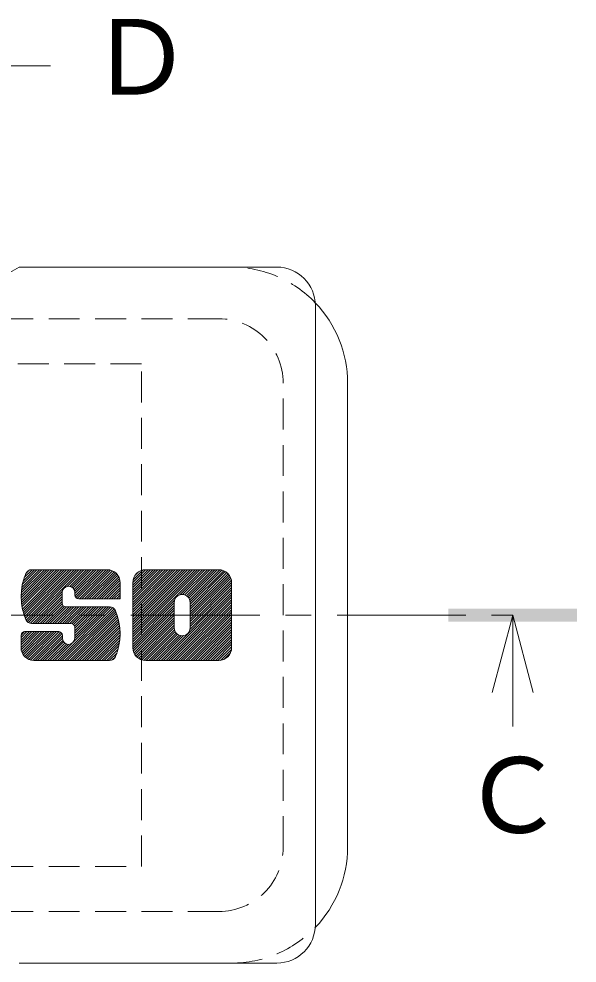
# Model space of a CAD drawing. Units: millimetres on the paper, enlarged 10 times, with parts at other scales. Extents: x -1478 to 1831, y -1939 to 1575.
# Drawn here: x 826.7 to 1043.4, y 1113.7 to 1480 of the extents above; entities that cross this region are included whole.
import ezdxf
from ezdxf.enums import TextEntityAlignment as Align

# ---------------------------------------------------------------- set-up
doc = ezdxf.new("R2010")
doc.units = ezdxf.units.MM
doc.header["$LTSCALE"] = 10
doc.linetypes.add('CHAIN1', pattern=[8, 5, -1, 1, -1])
doc.linetypes.add('DASHED1', pattern=[1.8, 1.2, -0.6])
for name, color, linetype, lineweight in [('D-5', 7, 'Continuous', 9), ('D-7', 6, 'Continuous', 9), ('D-8', 4, 'Continuous', 9)]:
    doc.layers.add(name, color=color, linetype=linetype, lineweight=lineweight)
doc.styles.add('ＭＳ ゴシック', font='')
doc.styles.get('ＭＳ ゴシック').set_extended_font_data('MS Gothic')

msp = doc.modelspace()

# ---------------------------------------------------------------- linework, layer by layer
at = {"layer": 'D-5', "color": 4}
for p, q in [((784.29, 1461.79), (838.98, 1461.79)), ((1018.38, 1248.69), (1010.38, 1218.69)), ((1018.38, 1248.69), (1018.38, 1205.44)), ((1018.38, 1248.69), (1026.38, 1218.69))]:
    msp.add_line(p, q, dxfattribs=at)
at = {"layer": 'D-5', "color": 4, "linetype": 'CHAIN1'}
msp.add_line((550.19, 1248.69), (1018.38, 1248.69), dxfattribs=at)
at = {"layer": 'D-5', "color": 4}
msp.add_solid([(993.38, 1246.19), (1043.38, 1246.19), (993.38, 1251.19), (1043.38, 1251.19)], dxfattribs=at)
at = {"layer": 'D-7'}
for p, q in [((809.29, 1373.69), (826.79, 1383.69)), ((926.79, 1383.69), (826.79, 1383.69)), ((941.79, 1128.69), (941.79, 1368.69)), ((954.28, 1158.68), (954.28, 1338.69)), ((827.55, 1256.29), (837.56, 1266.3)), ((827.55, 1255.34), (838.52, 1266.3)), ((827.59, 1257.29), (836.6, 1266.3)), ((827.59, 1254.42), (839.48, 1266.3)), ((827.67, 1253.54), (840.44, 1266.3)), ((827.68, 1258.34), (835.64, 1266.3)), ((827.77, 1252.68), (841.39, 1266.3)), ((827.82, 1259.44), (834.68, 1266.3)), ((827.9, 1251.86), (842.35, 1266.3)), ((828.04, 1260.62), (833.73, 1266.3)), ((828.06, 1251.05), (843.31, 1266.3)), ((828.24, 1250.28), (844.27, 1266.3)), ((828.35, 1261.89), (832.77, 1266.3)), ((828.45, 1249.52), (845.23, 1266.3)), ((828.68, 1248.79), (846.19, 1266.3)), ((828.77, 1263.27), (831.81, 1266.3)), ((828.92, 1248.08), (847.15, 1266.3)), ((829.19, 1247.39), (848.11, 1266.3)), ((829.37, 1264.82), (830.63, 1266.08)), ((829.48, 1246.72), (849.06, 1266.3)), ((829.9, 1246.18), (850.02, 1266.3)), ((830.45, 1245.78), (850.98, 1266.3)), ((860.98, 1266.3), (831.66, 1266.3)), ((845.44, 1259.81), (851.94, 1266.3)), ((846.42, 1259.82), (852.9, 1266.3)), ((847.13, 1259.57), (853.86, 1266.3)), ((847.68, 1259.17), (854.82, 1266.3)), ((848.11, 1258.64), (855.77, 1266.3)), ((848.38, 1257.95), (856.73, 1266.3)), ((848.45, 1257.06), (857.69, 1266.3)), ((848.49, 1256.15), (858.65, 1266.3)), ((848.81, 1255.51), (859.61, 1266.3)), ((849.36, 1255.1), (860.57, 1266.3)), ((850.2, 1254.98), (861.5, 1266.28)), ((851.16, 1254.98), (862.31, 1266.13)), ((852.12, 1254.98), (863.02, 1265.88)), ((853.08, 1254.98), (863.64, 1265.54)), ((854.03, 1254.98), (864.2, 1265.14)), ((854.99, 1254.98), (864.69, 1264.68)), ((855.95, 1254.98), (865.12, 1264.14)), ((870.9, 1261.3), (875.91, 1266.3)), ((870.9, 1260.34), (876.87, 1266.3)), ((870.9, 1259.38), (877.82, 1266.3)), ((870.9, 1258.42), (878.78, 1266.3)), ((870.9, 1257.46), (879.74, 1266.3)), ((870.9, 1256.5), (880.7, 1266.3)), ((870.9, 1255.55), (881.66, 1266.3)), ((870.9, 1254.59), (882.62, 1266.3)), ((870.9, 1253.63), (883.58, 1266.3)), ((870.9, 1252.67), (884.53, 1266.3)), ((870.9, 1251.71), (885.49, 1266.3)), ((870.9, 1250.75), (886.45, 1266.3)), ((870.9, 1249.79), (887.41, 1266.3)), ((870.9, 1248.84), (888.37, 1266.3)), ((870.9, 1247.88), (889.33, 1266.3)), ((870.9, 1246.92), (890.29, 1266.3)), ((870.9, 1245.96), (891.25, 1266.3)), ((870.9, 1245), (892.2, 1266.3)), ((870.9, 1244.04), (893.16, 1266.3)), ((870.9, 1243.08), (894.12, 1266.3)), ((870.9, 1242.13), (895.08, 1266.3)), ((870.9, 1241.17), (896.04, 1266.3)), ((870.9, 1240.21), (897, 1266.3)), ((870.9, 1239.25), (897.96, 1266.3)), ((871.02, 1262.38), (874.82, 1266.18)), ((871.74, 1264.06), (873.15, 1265.46)), ((904.25, 1266.3), (875.93, 1266.3)), ((889.16, 1256.55), (898.91, 1266.3)), ((890.26, 1256.69), (899.87, 1266.3)), ((891.06, 1256.54), (900.83, 1266.3)), ((891.72, 1256.23), (901.79, 1266.3)), ((892.25, 1255.81), (902.75, 1266.3)), ((892.68, 1255.28), (903.71, 1266.3)), ((893, 1254.64), (904.65, 1266.29)), ((893.17, 1253.85), (905.47, 1266.15)), ((893.18, 1252.9), (906.19, 1265.92)), ((893.18, 1251.94), (906.83, 1265.59)), ((893.18, 1250.98), (907.4, 1265.2)), ((893.18, 1250.02), (907.9, 1264.74)), ((893.18, 1249.06), (908.33, 1264.22)), ((856.91, 1254.98), (865.47, 1263.54)), ((857.87, 1254.98), (865.76, 1262.87)), ((858.83, 1254.98), (865.95, 1262.1)), ((859.79, 1254.98), (866.02, 1261.21)), ((860.75, 1254.98), (866.02, 1260.25)), ((866.02, 1261.27), (866.02, 1254.98)), ((870.9, 1236.1), (870.9, 1261.27)), ((893.18, 1248.11), (908.7, 1263.63)), ((893.18, 1247.15), (908.99, 1262.96)), ((893.18, 1246.19), (909.2, 1262.21)), ((893.18, 1245.23), (909.29, 1261.34)), ((893.18, 1244.27), (909.29, 1260.38)), ((909.29, 1261.27), (909.29, 1236.1)), ((831.15, 1245.52), (843.54, 1257.9)), ((832.06, 1245.47), (843.48, 1256.89)), ((843.48, 1253.4), (843.48, 1257.38)), ((848.45, 1256.49), (848.45, 1257.38)), ((861.7, 1254.98), (866.02, 1259.29)), ((862.66, 1254.98), (866.02, 1258.33)), ((863.62, 1254.98), (866.02, 1257.37)), ((881.89, 1231.07), (909.29, 1258.46)), ((882.85, 1231.07), (909.29, 1257.5)), ((883.81, 1231.07), (909.29, 1256.54)), ((893.14, 1243.27), (909.29, 1259.42)), ((833.02, 1245.47), (843.48, 1255.93)), ((833.98, 1245.47), (843.48, 1254.97)), ((834.94, 1245.47), (843.48, 1254.01)), ((835.9, 1245.47), (843.52, 1253.09)), ((849.96, 1254.98), (866.02, 1254.98)), ((864.58, 1254.98), (866.02, 1256.41)), ((865.54, 1254.98), (866.02, 1255.46)), ((870.9, 1238.29), (887.15, 1254.54)), ((870.9, 1237.33), (887.01, 1253.44)), ((884.77, 1231.07), (909.29, 1255.59)), ((885.72, 1231.07), (909.29, 1254.63)), ((886.68, 1231.07), (909.29, 1253.67)), ((887.01, 1243.76), (887.01, 1253.61)), ((893.18, 1243.76), (893.18, 1253.61)), ((836.85, 1245.47), (843.83, 1252.44)), ((837.81, 1245.47), (844.37, 1252.03)), ((838.77, 1245.47), (845.2, 1251.89)), ((839.73, 1245.47), (846.16, 1251.89)), ((840.69, 1245.47), (847.12, 1251.89)), ((841.63, 1231.07), (862.4, 1251.84)), ((841.65, 1245.47), (848.07, 1251.89)), ((842.58, 1231.07), (863.11, 1251.59)), ((842.61, 1245.47), (849.03, 1251.89)), ((843.54, 1231.07), (863.66, 1251.18)), ((843.57, 1245.47), (849.99, 1251.89)), ((844.5, 1231.07), (864.08, 1250.64)), ((844.52, 1245.47), (850.95, 1251.89)), ((844.99, 1251.89), (861.9, 1251.89)), ((845.46, 1231.07), (864.37, 1249.98)), ((845.48, 1245.47), (851.91, 1251.89)), ((846.42, 1231.07), (864.64, 1249.29)), ((846.44, 1245.47), (852.87, 1251.89)), ((847.33, 1245.39), (853.83, 1251.89)), ((847.88, 1238.28), (861.5, 1251.89)), ((847.92, 1245.03), (854.78, 1251.89)), ((848.29, 1244.44), (855.74, 1251.89)), ((848.37, 1243.56), (856.7, 1251.89)), ((848.37, 1242.6), (857.66, 1251.89)), ((848.37, 1241.64), (858.62, 1251.89)), ((848.37, 1240.68), (859.58, 1251.89)), ((848.37, 1239.72), (860.54, 1251.89)), ((870.9, 1236.37), (887.01, 1252.48)), ((870.94, 1235.46), (887.01, 1251.52)), ((871.11, 1234.66), (887.01, 1250.56)), ((871.37, 1233.97), (887.01, 1249.61)), ((887.64, 1231.07), (909.29, 1252.71)), ((888.6, 1231.07), (909.29, 1251.75)), ((889.56, 1231.07), (909.29, 1250.79)), ((890.52, 1231.07), (909.29, 1249.83)), ((846.86, 1245.47), (831.66, 1245.47)), ((847.38, 1231.07), (864.89, 1248.57)), ((848.34, 1231.07), (865.11, 1247.84)), ((849.3, 1231.07), (865.32, 1247.09)), ((850.25, 1231.07), (865.5, 1246.31)), ((851.21, 1231.07), (865.66, 1245.51)), ((871.71, 1233.35), (887.01, 1248.65)), ((872.13, 1232.81), (887.01, 1247.69)), ((872.6, 1232.32), (887.01, 1246.73)), ((873.15, 1231.91), (887.01, 1245.77)), ((891.48, 1231.07), (909.29, 1248.87)), ((892.44, 1231.07), (909.29, 1247.92)), ((893.39, 1231.07), (909.29, 1246.96)), ((894.35, 1231.07), (909.29, 1246)), ((827.55, 1239.99), (829.85, 1242.3)), ((827.55, 1239.03), (830.81, 1242.3)), ((827.55, 1238.08), (831.77, 1242.3)), ((827.55, 1237.12), (832.73, 1242.3)), ((827.55, 1236.16), (833.68, 1242.3)), ((827.56, 1240.96), (828.88, 1242.29)), ((827.61, 1235.27), (834.64, 1242.3)), ((827.81, 1234.5), (835.6, 1242.3)), ((828.09, 1233.82), (836.56, 1242.3)), ((828.45, 1233.22), (837.52, 1242.3)), ((828.87, 1232.69), (838.48, 1242.3)), ((829.06, 1242.3), (842.06, 1242.3)), ((829.36, 1232.23), (839.44, 1242.3)), ((829.92, 1231.82), (840.39, 1242.3)), ((830.55, 1231.49), (841.35, 1242.3)), ((831.26, 1231.24), (842.29, 1242.28)), ((832.07, 1231.09), (842.97, 1241.99)), ((848.37, 1243.96), (848.37, 1239.73)), ((852.17, 1231.07), (865.79, 1244.68)), ((853.13, 1231.07), (865.89, 1243.83)), ((854.09, 1231.07), (865.97, 1242.95)), ((855.05, 1231.07), (866.01, 1242.03)), ((873.76, 1231.56), (887.01, 1244.81)), ((874.45, 1231.29), (887.01, 1243.85)), ((875.23, 1231.12), (887.11, 1242.99)), ((876.14, 1231.07), (887.38, 1242.3)), ((895.31, 1231.07), (909.29, 1245.04)), ((896.27, 1231.07), (909.29, 1244.08)), ((897.23, 1231.07), (909.29, 1243.12)), ((898.19, 1231.07), (909.29, 1242.16)), ((827.55, 1240.79), (827.55, 1236.1)), ((833, 1231.07), (843.4, 1241.47)), ((833.96, 1231.07), (843.57, 1240.68)), ((834.92, 1231.07), (843.57, 1239.72)), ((835.87, 1231.07), (843.71, 1238.9)), ((836.83, 1231.07), (844.05, 1238.28)), ((843.57, 1240.79), (843.57, 1239.73)), ((856.01, 1231.07), (866.01, 1241.07)), ((856.96, 1231.07), (865.97, 1240.07)), ((857.92, 1231.07), (865.88, 1239.03)), ((877.1, 1231.07), (887.77, 1241.74)), ((878.06, 1231.07), (888.27, 1241.28)), ((879.01, 1231.07), (888.88, 1240.93)), ((879.97, 1231.07), (889.62, 1240.71)), ((880.93, 1231.07), (890.58, 1240.72)), ((899.15, 1231.07), (909.29, 1241.21)), ((900.1, 1231.07), (909.29, 1240.25)), ((901.06, 1231.07), (909.29, 1239.29)), ((902.02, 1231.07), (909.29, 1238.33)), ((837.79, 1231.07), (844.53, 1237.8)), ((838.75, 1231.07), (845.15, 1237.47)), ((839.71, 1231.07), (845.97, 1237.33)), ((840.67, 1231.07), (847.42, 1237.82)), ((858.88, 1231.07), (865.74, 1237.92)), ((859.84, 1231.07), (865.52, 1236.74)), ((860.8, 1231.07), (865.21, 1235.48)), ((902.98, 1231.07), (909.29, 1237.37)), ((903.94, 1231.07), (909.29, 1236.41)), ((904.95, 1231.11), (909.24, 1235.41)), ((861.9, 1231.07), (832.58, 1231.07)), ((861.76, 1231.07), (864.79, 1234.1)), ((862.94, 1231.29), (864.19, 1232.54)), ((904.25, 1231.07), (875.93, 1231.07)), ((906.29, 1231.49), (908.86, 1234.07)), ((826.79, 1113.69), (926.79, 1113.69))]:
    msp.add_line(p, q, dxfattribs=at)
at = {"layer": 'D-7', "linetype": 'DASHED1'}
for p, q in [((904.28, 1363.69), (784.29, 1363.69)), ((929.28, 1158.68), (929.28, 1338.69)), ((904.28, 1133.68), (784.29, 1133.68))]:
    msp.add_line(p, q, dxfattribs=at)
for centre, radius, start, end in [((909.28, 1338.69), 45, 43.8452, 90), ((904.28, 1338.69), 25, 0, 90), ((904.28, 1158.68), 25, 270, 0), ((909.28, 1158.68), 45, 270, 316.1547)]:
    msp.add_arc(centre, radius, start, end, dxfattribs=at)
at = {"layer": 'D-7'}
for centre, radius, start, end in [((926.79, 1368.69), 15, 0, 90), ((909.28, 1338.69), 45, 0, 43.8452), ((850.37, 1255.89), 22.82, 157.1011, 202.8989), ((831.66, 1263.79), 2.52, 90, 157.1011), ((860.98, 1261.27), 5.03, 0, 90), ((875.93, 1261.27), 5.03, 90, 180), ((904.25, 1261.27), 5.03, 0, 90), ((845.97, 1257.38), 2.48, 0, 180), ((849.96, 1256.49), 1.51, 180, 270), ((890.09, 1253.61), 3.08, 0, 180), ((844.99, 1253.4), 1.51, 180, 270), ((861.9, 1249.38), 2.52, 22.908, 90), ((843.21, 1241.48), 22.8, 337.092, 22.908), ((831.66, 1247.98), 2.52, 202.8989, 270), ((846.86, 1243.96), 1.51, 0, 90), ((829.06, 1240.79), 1.51, 90, 180), ((842.06, 1240.79), 1.51, 0, 90), ((890.09, 1243.76), 3.08, 180, 0), ((845.97, 1239.73), 2.4, 180, 0), ((832.58, 1236.1), 5.03, 180, 270), ((875.93, 1236.1), 5.03, 180, 270), ((904.25, 1236.1), 5.03, 270, 0), ((861.9, 1233.58), 2.52, 270, 337.092), ((909.28, 1158.68), 45, 316.1547, 0), ((926.79, 1128.69), 15, 270, 0)]:
    msp.add_arc(centre, radius, start, end, dxfattribs=at)
at = {"layer": 'D-8', "linetype": 'DASHED1'}
for p, q in [((874.29, 1346.19), (694.29, 1346.19)), ((874.29, 1151.19), (874.29, 1346.19)), ((694.29, 1151.19), (874.29, 1151.19))]:
    msp.add_line(p, q, dxfattribs=at)

# ---------------------------------------------------------------- texts
at = {"layer": 'D-5', "color": 2, "style": 'ＭＳ ゴシック'}
for s, p in [('Ｄ', (853.98, 1441.79)), ('Ｃ', (998.38, 1155.44))]:
    msp.add_text(s, height=29.33, dxfattribs=at).set_placement(p, align=Align.BOTTOM_LEFT)

doc.saveas('drawing.dxf')
